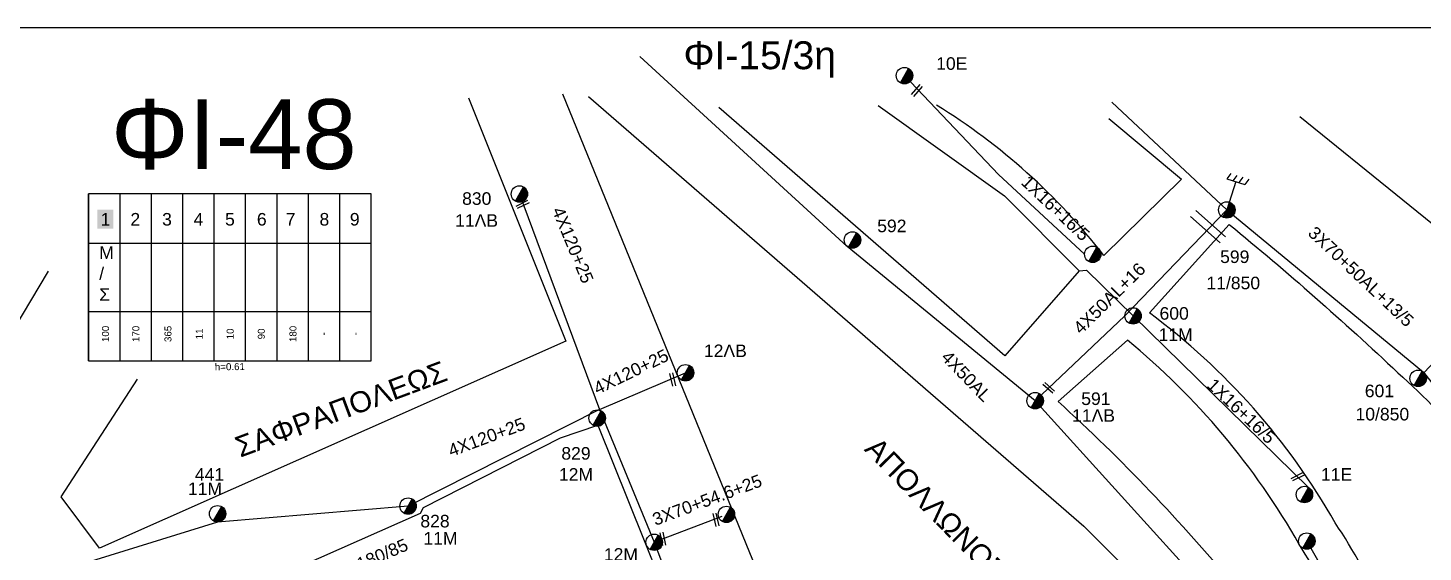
# Model space of a CAD drawing. Header units: millimetres. Extents: x 7453 to 9570, y 777 to 1872.
# Drawn here: x 7666.6 to 7866.5, y 1787.5 to 1862.6 of the extents above; entities that cross this region are included whole.
import ezdxf
from ezdxf.enums import TextEntityAlignment as Align

# ---------------------------------------------------------------- set-up
doc = ezdxf.new("R2010")
doc.units = ezdxf.units.MM
doc.linetypes.add('DASHED', pattern=[19.05, 12.7, -6.35])
for name, color, linetype in [('Άγνωστα', 7, 'Continuous'), ('Ασφαλειοκιβώτια Χ.Τ 9 αναχωρήσεων', 7, 'Continuous'), ('Γείωση', 7, 'Continuous'), ('Γυμνά εναέρια ΧΤ (3Φ)   4x50AL', 7, 'Continuous'), ('Γυμνά εναέρια ΧΤ και ΦΟΠ (3Φ)   4x50+16AL', 7, 'Continuous'), ('Εναέρια παροχή ΧΤ 4x16', 7, 'SYN_LINE'), ('Επιγραφές - Σχήματα', 7, 'Continuous'), ('Μηχανική τομή', 7, 'Continuous'), ('Στύλος ΦΜ', 7, 'Continuous'), ('Στύλος ΦΜ @ 1', 7, 'Continuous'), ('Συνεστραμμένα ΧΤ   3x70+54.6+25 AL', 7, 'SYN_LINE'), ('Τομή', 7, 'Continuous'), ('Υπόβαθρο ΔΕΗ', 7, 'Continuous'), ('Υπόγεια καλώδια Παροχών ΧΤ   4x16CU', 7, 'DASHED')]:
    doc.layers.add(name, color=color, linetype=linetype)
doc.styles.get("Standard").update_dxf_attribs({"font": 'ARIAL.TTF'})
doc.linetypes.add('SYN_LINE', pattern='A,0.5,-0.0001,["/\\/\\/\\/",Standard,S=0.1,R=0,X=0,Y=-0.05],-0.25', length=0.7501)

# ---------------------------------------------------------------- blocks, each defined once
blk = doc.blocks.new('ΥΠΑΡΧΩΝ ΤΣΙΜΕΝΤΕΝΙΟΣ ΣΤΥΛΟΣ')
at = {"layer": 'Στύλος ΦΜ'}
blk.add_hatch(color=7, dxfattribs=at).paths.add_polyline_path([(-1.29, -2.28, 0.574793), (2.62, 0, 0.268822), (1.3, 2.27)])
at = {"layer": 'Στύλος ΦΜ', "color": 7}
blk.add_line((-1.29, -2.28), (1.3, 2.27), dxfattribs=at)
blk.add_circle((0, 0), 2.62, dxfattribs=at)
at = {"layer": 'Στύλος ΦΜ', "flags": 4}
for tag, p in [('ΑΡΙΘΜΟΣ', (-4.68, 8.05)), ('ΤΥΠΟΣ', (-4.91, 3.03))]:
    blk.add_attdef(tag, p, '', height=4, dxfattribs=at)
blk = doc.blocks.new('ΓΕΙΩΣΗ')
at = {"layer": 'Γείωση', "ltscale": 40}
for p, q in [((-2.34, 11.45), (-3, 9.45)), ((-0.34, 11.45), (-1, 9.45)), ((0, 9.45), (0, 0)), ((1.66, 11.45), (1, 9.45)), ((3.66, 11.45), (3, 9.45))]:
    blk.add_line(p, q, dxfattribs=at)
blk.add_lwpolyline([(-3, 9.45), (3, 9.45)], dxfattribs=at)
blk = doc.blocks.new('ΜΗΧΑΝΙΚΗ ΤΟΜΗ')
at = {"layer": 'Μηχανική τομή', "ltscale": 40}
for p, q in [((-1.89, 0.78), (1.89, 0.78)), ((1.89, 0), (-1.89, 0))]:
    blk.add_line(p, q, dxfattribs=at)
blk = doc.blocks.new('ΑΣΦΑΛΕΙΟΚΙΒΩΤΙΟ ΥΠΟΣΤΑΘΜΟΥ 9A ΑΝΑΧΩΡΗΣΕΩΝ')
at = {"layer": 'Ασφαλειοκιβώτια Χ.Τ 9 αναχωρήσεων', "ltscale": 40}
for p, q in [((0, 0), (0, 23.91)), ((4.5, 0), (4.5, 23.91)), ((9, 0), (9, 23.91)), ((13.5, 0), (13.5, 23.91)), ((18, 0), (18, 23.91)), ((22.5, 0), (22.5, 23.91)), ((27, 0), (27, 23.91)), ((31.5, 0), (31.5, 23.91)), ((36, 0), (36, 23.91)), ((0, 16.87), (40.5, 16.87)), ((0, 7.04), (40.5, 7.04))]:
    blk.add_line(p, q, dxfattribs=at)
at = {"layer": 'Ασφαλειοκιβώτια Χ.Τ 9 αναχωρήσεων'}
blk.add_lwpolyline([(40.5, 0), (40.5, 23.91), (0, 23.91), (0, 0)], close=True, dxfattribs=at)
for s, p in [('1', (1.71, 19.38)), ('2', (5.99, 19.38)), ('3', (10.53, 19.38)), ('4', (15.04, 19.38)), ('5', (19.55, 19.38)), ('6', (24.11, 19.38)), ('7', (28.24, 19.38)), ('8', (33.08, 19.38)), ('9', (37.43, 19.38))]:
    blk.add_text(s, height=1.8, dxfattribs=at).set_placement(p)
at = {"layer": 'Ασφαλειοκιβώτια Χ.Τ 9 αναχωρήσεων', "ltscale": 40}
for tag, height, rotation, p in [('ΟΝΟΜΑ', 2.5, 0.6514, (19.14, 25.35)), ('ΚΕΙΜΕΝΟ 1', 1, 90, (2.42, 3.84)), ('ΚΕΙΜΕΝΟ 2', 1, 90, (6.78, 3.84)), ('ΚΕΙΜΕΝΟ 3', 1, 90, (11.38, 3.84)), ('ΚΕΙΜΕΝΟ 4', 1, 90, (15.86, 3.84)), ('ΚΕΙΜΕΝΟ 5', 1, 90, (20.28, 3.84)), ('ΚΕΙΜΕΝΟ 6', 1, 90, (24.74, 3.84)), ('ΚΕΙΜΕΝΟ 7', 1, 90, (29.28, 3.84)), ('ΚΕΙΜΕΝΟ 8', 1, 90, (33.65, 3.84)), ('ΚΕΙΜΕΝΟ 9', 1, 90, (38.21, 3.84)), ('ΣΧ', 1, 0.6514, (20.24, -0.85))]:
    blk.add_attdef(tag, text='', height=height, rotation=rotation, dxfattribs=at).set_placement(p, align=Align.MIDDLE_CENTER)
blk = doc.blocks.new('ΤΟΜΗ')
at = {"layer": 'Τομή', "ltscale": 40}
for p, q in [((-5.68, 0), (5.68, 0)), ((5.68, -2.33), (-5.68, -2.33))]:
    blk.add_line(p, q, dxfattribs=at)

msp = doc.modelspace()

# ---------------------------------------------------------------- hatches: boundary and pattern name
at = {"layer": 'Ασφαλειοκιβώτια Χ.Τ 9 αναχωρήσεων'}
for color in [1, 6, 62, 133, 151]:
    msp.add_hatch(color=color, dxfattribs=at).paths.add_polyline_path([(7676.54, 1833.85), (7678.85, 1833.85), (7678.85, 1836.56), (7676.54, 1836.56)])

# ---------------------------------------------------------------- linework, layer by layer
at = {"layer": 'Άγνωστα'}
for points in [[(7792.18, 1855.78), (7805.67, 1841.61), (7817.97, 1830.17)], [(7817.21, 1827.78), (7818.24, 1827.88), (7824.93, 1821.34), (7850.06, 1796.76)]]:
    msp.add_lwpolyline(points, dxfattribs=at)
at = {"layer": 'Άγνωστα', "color": 85}
msp.add_lwpolyline([(7821.87, 1851.97), (7838.36, 1836.53), (7866.52, 1813.29), (7882.39, 1792.99), (7886.26, 1767.55)], dxfattribs=at)
at = {"layer": 'Γυμνά εναέρια ΧΤ (3Φ)   4x50AL', "color": 30, "ltscale": 0.15}
msp.add_lwpolyline([(7846.99, 1761.21), (7835.66, 1781.83), (7810.9, 1809.19), (7783.98, 1831.31), (7754.24, 1858.52)], dxfattribs=at)
at = {"layer": 'Γυμνά εναέρια ΧΤ (3Φ)   4x50AL', "color": 6, "linetype": 'SYN_LINE', "ltscale": 20}
for points in [[(7737.01, 1838.81), (7748.49, 1807.94), (7756.32, 1788.9), (7764.92, 1766.27)], [(7748.49, 1807.94), (7721.07, 1794.08), (7693.77, 1791.8), (7660.86, 1781.6), (7634.16, 1788.53)]]:
    msp.add_lwpolyline(points, dxfattribs=at)
at = {"layer": 'Γυμνά εναέρια ΧΤ (3Φ)   4x50AL', "color": 6, "linetype": 'SYN_LINE', "ltscale": 10}
msp.add_lwpolyline([(7748.49, 1807.94), (7760.81, 1813.19)], dxfattribs=at)
at = {"layer": 'Γυμνά εναέρια ΧΤ και ΦΟΠ (3Φ)   4x50+16AL', "color": 30}
msp.add_lwpolyline([(7810.9, 1809.19), (7823.75, 1821.34), (7838.36, 1836.53)], dxfattribs=at)
at = {"layer": 'Εναέρια παροχή ΧΤ 4x16', "color": 85, "linetype": 'Continuous', "ltscale": 15}
msp.add_lwpolyline([(7865.77, 1812.38), (7878.03, 1824.87)], dxfattribs=at)
at = {"layer": 'Επιγραφές - Σχήματα'}
msp.add_lwpolyline([(7491.72, 779.23), (9463.63, 779.23), (9463.63, 1862.62), (7491.72, 1862.62)], close=True, dxfattribs=at)
at = {"layer": 'Συνεστραμμένα ΧΤ   3x70+54.6+25 AL', "color": 6, "linetype": 'SYN_LINE', "ltscale": 10}
msp.add_line((7757.28, 1789.31), (7766.08, 1792.63), dxfattribs=at)
at = {"layer": 'Υπόβαθρο ΔΕΗ'}
for points in [[(7669.49, 1827.77), (7654.68, 1802.98), (7650.1, 1803.05), (7634.61, 1844.15), (7640.18, 1853.17)], [(7729.74, 1852.61), (7743.66, 1817.7), (7676.87, 1788.07), (7671.38, 1795.43), (7682.28, 1812.26)], [(7788.42, 1851.49), (7806.51, 1838.55), (7817.21, 1827.78), (7806.57, 1815.64), (7765.58, 1851.23)], [(7696.63, 1781.46), (7722.84, 1793.05), (7722.84, 1793.05), (7723.28, 1793.86), (7742.88, 1803.87), (7748.25, 1805.68), (7763.67, 1767.26), (7737.99, 1757.36), (7722.45, 1749.52), (7722.2, 1748.62), (7711.73, 1744.01), (7696.63, 1781.46)]]:
    msp.add_lwpolyline(points, dxfattribs=at)
for points in [[(7746.89, 1852.78), (7817.86, 1791.19), (7830.75, 1778.3, -0.22311), (7837.38, 1759.9, -0.135511), (7833.92, 1739.69), (7818.18, 1729.6), (7796.7, 1721.88), (7743.22, 1853.14)], [(7821.44, 1849.63), (7831.87, 1840.92), (7820.73, 1830.02, 0.091049), (7796.77, 1851.53, -1.385128)], [(7970.43, 1850.66), (7920.07, 1803.14, -0.349059), (7907.86, 1802.1), (7848.84, 1849.89)], [(7827.29, 1821.76), (7838.72, 1834.45, -0.017073), (7862.87, 1813.2, -0.094855), (7881.72, 1788.91, -0.124687), (7884.64, 1768.58), (7865.36, 1765.47, 0.08886), (7853.88, 1791.69, 0.104728), (7827.29, 1821.76, 1.722224)], [(7847.89, 1763.31), (7859.1, 1764.7, 0.076351), (7848.74, 1788.6, 0.091657), (7824.11, 1817.87), (7814.19, 1809.08, -0.034558), (7839.65, 1782.41, -0.106359), (7847.89, 1763.31, -2.624439)]]:
    msp.add_lwpolyline(points, format="xyb", dxfattribs=at)
at = {"layer": 'Υπόγεια καλώδια Παροχών ΧΤ   4x16CU', "color": 133, "linetype": 'SYN_LINE', "ltscale": 20}
msp.add_lwpolyline([(7849.82, 1789.07), (7864.42, 1763.48)], dxfattribs=at)

# ---------------------------------------------------------------- block references
at = {"layer": 'Ασφαλειοκιβώτια Χ.Τ 9 αναχωρήσεων'}
ref = msp.add_blockref('ΑΣΦΑΛΕΙΟΚΙΒΩΤΙΟ ΥΠΟΣΤΑΘΜΟΥ 9A ΑΝΑΧΩΡΗΣΕΩΝ', (7675.29, 1814.91), dxfattribs=at)
ref.add_attrib('ΚΕΙΜΕΝΟ 9', '-', dxfattribs={"ltscale": 40, "height": 1, "rotation": 90}).set_placement((7713.5, 1818.76), align=Align.MIDDLE_CENTER)
ref.add_attrib('ΚΕΙΜΕΝΟ 8', '-', dxfattribs={"ltscale": 40, "height": 1, "rotation": 90}).set_placement((7708.93, 1818.76), align=Align.MIDDLE_CENTER)
ref.add_attrib('ΚΕΙΜΕΝΟ 7', '180', dxfattribs={"ltscale": 40, "height": 1, "rotation": 90}).set_placement((7704.57, 1818.76), align=Align.MIDDLE_CENTER)
ref.add_attrib('ΚΕΙΜΕΝΟ 6', '90', dxfattribs={"ltscale": 40, "height": 1, "rotation": 90}).set_placement((7700.03, 1818.76), align=Align.MIDDLE_CENTER)
ref.add_attrib('ΚΕΙΜΕΝΟ 5', '10', dxfattribs={"ltscale": 40, "height": 1, "rotation": 90}).set_placement((7695.57, 1818.76), align=Align.MIDDLE_CENTER)
ref.add_attrib('ΚΕΙΜΕΝΟ 4', '11', dxfattribs={"ltscale": 40, "height": 1, "rotation": 90}).set_placement((7691.15, 1818.76), align=Align.MIDDLE_CENTER)
ref.add_attrib('ΚΕΙΜΕΝΟ 3', '365', dxfattribs={"ltscale": 40, "height": 1, "rotation": 90}).set_placement((7686.66, 1818.76), align=Align.MIDDLE_CENTER)
ref.add_attrib('ΚΕΙΜΕΝΟ 1', '100', dxfattribs={"ltscale": 40, "height": 1, "rotation": 90}).set_placement((7677.71, 1818.76), align=Align.MIDDLE_CENTER)
ref.add_attrib('ΚΕΙΜΕΝΟ 2', '170', dxfattribs={"ltscale": 40, "height": 1, "rotation": 90}).set_placement((7682.06, 1818.76), align=Align.MIDDLE_CENTER)
ref.add_attrib('ΣΧ', 'h=0.61', dxfattribs={"ltscale": 40, "height": 1, "rotation": 0.6514}).set_placement((7695.53, 1814.06), align=Align.MIDDLE_CENTER)
at = {"layer": 'Γείωση', "xscale": 0.4499999999998173, "yscale": 0.4499999999998173, "zscale": 0.4499999999998173, "rotation": 342.2940519600701}
msp.add_blockref('ΓΕΙΩΣΗ', (7838.36, 1836.53), dxfattribs=at)
at = {"layer": 'Μηχανική τομή'}
for p, xscale, yscale, zscale, rotation in [((7794.1, 1853.52), 0.5000000000001336, 0.5000000000001336, 0.5000000000001336, 49.6152457441869), ((7737.37, 1837.49), 0.500000000000069, 0.500000000000069, 0.500000000000069, 206.6738276913492), ((7758.78, 1812.17), 0.500000000000069, 0.500000000000069, 0.500000000000069, 282.6307770509857), ((7812.98, 1811.18), 0.5000000000000896, 0.5000000000000896, 0.5000000000000896, 138.0328146132578), ((7848.42, 1798.46), 0.500000000000069, 0.500000000000069, 0.500000000000069, 206.6738276913492), ((7764.99, 1792.08), 0.500000000000069, 0.500000000000069, 0.500000000000069, 282.6307770509857), ((7757.37, 1789.34), 0.500000000000069, 0.500000000000069, 0.500000000000069, 282.6307770509857)]:
    msp.add_blockref('ΜΗΧΑΝΙΚΗ ΤΟΜΗ', p, dxfattribs=dict(at, xscale=xscale, yscale=yscale, zscale=zscale, rotation=rotation))
at = {"layer": 'Στύλος ΦΜ @ 1', "ltscale": 40}
ref = msp.add_blockref('ΥΠΑΡΧΩΝ ΤΣΙΜΕΝΤΕΝΙΟΣ ΣΤΥΛΟΣ', (7792.18, 1855.78), dxfattribs=dict(at, xscale=0.4499999999998181, yscale=0.4499999999998181, zscale=0.4499999999998181))
ref.add_attrib('ΤΥΠΟΣ', '10Ε', (7796.72, 1856.61), dxfattribs={"layer": 'Στύλος ΦΜ', "height": 1.8, "flags": 4})
ref = msp.add_blockref('ΥΠΑΡΧΩΝ ΤΣΙΜΕΝΤΕΝΙΟΣ ΣΤΥΛΟΣ', (7737.01, 1838.81), dxfattribs=dict(at, xscale=0.4499999999998181, yscale=0.4499999999998181, zscale=0.4499999999998181))
ref.add_attrib('ΤΥΠΟΣ', '11ΛΒ', (7727.8, 1834.11), dxfattribs={"layer": 'Στύλος ΦΜ', "height": 1.8, "flags": 4})
ref.add_attrib('ΑΡΙΘΜΟΣ', '830', (7728.8, 1837.26), dxfattribs={"layer": 'Στύλος ΦΜ', "height": 1.8, "flags": 4})
ref = msp.add_blockref('ΥΠΑΡΧΩΝ ΤΣΙΜΕΝΤΕΝΙΟΣ ΣΤΥΛΟΣ', (7838.36, 1836.53), dxfattribs=dict(at, xscale=0.4499999999998181, yscale=0.4499999999998181, zscale=0.4499999999998181))
ref.add_attrib('ΤΥΠΟΣ', '11/850', (7835.44, 1825.16), dxfattribs={"layer": 'Στύλος ΦΜ', "height": 1.8, "flags": 4})
ref.add_attrib('ΑΡΙΘΜΟΣ', '599', (7837.4, 1828.92), dxfattribs={"layer": 'Στύλος ΦΜ', "height": 1.8, "flags": 4})
ref = msp.add_blockref('ΥΠΑΡΧΩΝ ΤΣΙΜΕΝΤΕΝΙΟΣ ΣΤΥΛΟΣ', (7784.73, 1832.22), dxfattribs=dict(at, xscale=0.4499999999998181, yscale=0.4499999999998181, zscale=0.4499999999998181))
ref.add_attrib('ΑΡΙΘΜΟΣ', '592', (7788.27, 1833.34), dxfattribs={"layer": 'Στύλος ΦΜ', "height": 1.8, "flags": 4})
at = {"layer": 'Στύλος ΦΜ @ 1', "ltscale": 40, "xscale": 0.4499999999998181, "yscale": 0.4499999999998181, "zscale": 0.4499999999998181}
for p in [(7819.15, 1830.17), (7766.67, 1792.89), (7849.82, 1789.07)]:
    msp.add_blockref('ΥΠΑΡΧΩΝ ΤΣΙΜΕΝΤΕΝΙΟΣ ΣΤΥΛΟΣ', p, dxfattribs=at)
at = {"layer": 'Στύλος ΦΜ @ 1', "ltscale": 40}
ref = msp.add_blockref('ΥΠΑΡΧΩΝ ΤΣΙΜΕΝΤΕΝΙΟΣ ΣΤΥΛΟΣ', (7824.93, 1821.34), dxfattribs=dict(at, xscale=0.4499999999998181, yscale=0.4499999999998181, zscale=0.4499999999998181))
ref.add_attrib('ΤΥΠΟΣ', '11Μ', (7828.58, 1817.76), dxfattribs={"layer": 'Στύλος ΦΜ', "height": 1.8, "flags": 4})
ref.add_attrib('ΑΡΙΘΜΟΣ', '600', (7828.72, 1820.8), dxfattribs={"layer": 'Στύλος ΦΜ', "height": 1.8, "flags": 4})
ref = msp.add_blockref('ΥΠΑΡΧΩΝ ΤΣΙΜΕΝΤΕΝΙΟΣ ΣΤΥΛΟΣ', (7760.81, 1813.19), dxfattribs=dict(at, xscale=0.4499999999998181, yscale=0.4499999999998181, zscale=0.4499999999998181))
ref.add_attrib('ΑΡΙΘΜΟΣ', '12ΛΒ', (7763.44, 1815.44), dxfattribs={"layer": 'Στύλος ΦΜ', "height": 1.8, "flags": 4})
ref = msp.add_blockref('ΥΠΑΡΧΩΝ ΤΣΙΜΕΝΤΕΝΙΟΣ ΣΤΥΛΟΣ', (7865.77, 1812.39), dxfattribs=dict(at, xscale=0.4499999999998181, yscale=0.4499999999998181, zscale=0.4499999999998181))
ref.add_attrib('ΤΥΠΟΣ', '10/850', (7856.8, 1806.36), dxfattribs={"layer": 'Στύλος ΦΜ', "height": 1.8, "flags": 4})
ref.add_attrib('ΑΡΙΘΜΟΣ', '601', (7858.13, 1809.69), dxfattribs={"layer": 'Στύλος ΦΜ', "height": 1.8, "flags": 4})
ref = msp.add_blockref('ΥΠΑΡΧΩΝ ΤΣΙΜΕΝΤΕΝΙΟΣ ΣΤΥΛΟΣ', (7810.9, 1809.19), dxfattribs=dict(at, xscale=0.4499999999998181, yscale=0.4499999999998181, zscale=0.4499999999998181))
ref.add_attrib('ΤΥΠΟΣ', '11ΛΒ', (7816.19, 1806.16), dxfattribs={"layer": 'Στύλος ΦΜ', "height": 1.8, "flags": 4})
ref.add_attrib('ΑΡΙΘΜΟΣ', '591', (7817.5, 1808.57), dxfattribs={"layer": 'Στύλος ΦΜ', "height": 1.8, "flags": 4})
ref = msp.add_blockref('ΥΠΑΡΧΩΝ ΤΣΙΜΕΝΤΕΝΙΟΣ ΣΤΥΛΟΣ', (7748.15, 1806.69), dxfattribs=dict(at, xscale=0.4499999999998181, yscale=0.4499999999998181, zscale=0.4499999999998181))
ref.add_attrib('ΤΥΠΟΣ', '12Μ', (7742.67, 1797.72), dxfattribs={"layer": 'Στύλος ΦΜ', "height": 1.8, "flags": 4})
ref.add_attrib('ΑΡΙΘΜΟΣ', '829', (7743.02, 1800.74), dxfattribs={"layer": 'Στύλος ΦΜ', "height": 1.8, "flags": 4})
ref = msp.add_blockref('ΥΠΑΡΧΩΝ ΤΣΙΜΕΝΤΕΝΙΟΣ ΣΤΥΛΟΣ', (7693.77, 1792.98), dxfattribs=dict(at, xscale=0.4499999999998181, yscale=0.4499999999998181, zscale=0.4499999999998181))
ref.add_attrib('ΤΥΠΟΣ', '11Μ', (7689.52, 1795.66), dxfattribs={"layer": 'Στύλος ΦΜ', "height": 1.8, "flags": 4})
ref.add_attrib('ΑΡΙΘΜΟΣ', '441', (7690.51, 1797.72), dxfattribs={"layer": 'Στύλος ΦΜ', "height": 1.8, "flags": 4})
ref = msp.add_blockref('ΥΠΑΡΧΩΝ ΤΣΙΜΕΝΤΕΝΙΟΣ ΣΤΥΛΟΣ', (7849.48, 1795.74), dxfattribs=dict(at, xscale=0.4499999999998181, yscale=0.4499999999998181, zscale=0.4499999999998181))
ref.add_attrib('ΤΥΠΟΣ', '11Ε', (7851.84, 1797.72), dxfattribs={"layer": 'Στύλος ΦΜ', "height": 1.8, "flags": 4})
ref = msp.add_blockref('ΥΠΑΡΧΩΝ ΤΣΙΜΕΝΤΕΝΙΟΣ ΣΤΥΛΟΣ', (7721.06, 1794.08), dxfattribs=dict(at, xscale=0.4499999999998181, yscale=0.4499999999998181, zscale=0.4499999999998181))
ref.add_attrib('ΤΥΠΟΣ', '11Μ', (7723.26, 1788.56), dxfattribs={"layer": 'Στύλος ΦΜ', "height": 1.8, "flags": 4})
ref.add_attrib('ΑΡΙΘΜΟΣ', '828', (7722.82, 1791.03), dxfattribs={"layer": 'Στύλος ΦΜ', "height": 1.8, "flags": 4})
ref = msp.add_blockref('ΥΠΑΡΧΩΝ ΤΣΙΜΕΝΤΕΝΙΟΣ ΣΤΥΛΟΣ', (7756.32, 1788.9), dxfattribs=dict(at, xscale=0.4499999999998181, yscale=0.4499999999998181, zscale=0.4499999999998181))
ref.add_attrib('ΤΥΠΟΣ', '12Μ', (7749.11, 1786.25), dxfattribs={"layer": 'Στύλος ΦΜ', "height": 1.8, "flags": 4})
at = {"layer": 'Τομή', "xscale": 0.4999999999999468, "yscale": 0.4999999999999468, "zscale": 0.4999999999999468, "rotation": 138.4575481967378}
msp.add_blockref('ΤΟΜΗ', (7835.27, 1833.69), dxfattribs=at)

# ---------------------------------------------------------------- texts
at = {"layer": 'Άγνωστα', "char_height": 1.8, "width": 36.4294, "attachment_point": 1, "rotation": 316.6983}
for s, insert in [('1X16+16/5', (7810, 1841.63)), ('3X70+50AL+13/5', (7851.08, 1834.35)), ('1X16+16/5', (7836.62, 1812.56))]:
    msp.add_mtext(s, dxfattribs=dict(at, insert=insert))
at = {"layer": 'Ασφαλειοκιβώτια Χ.Τ 9 αναχωρήσεων', "insert": (7676.81, 1831.31), "char_height": 1.8, "width": 1.074, "attachment_point": 1}
msp.add_mtext('Μ\\P/\\PΣ', dxfattribs=at)
at = {"layer": 'Γυμνά εναέρια ΧΤ (3Φ)   4x50AL', "char_height": 1.8, "width": 36.4294, "attachment_point": 1}
for s, insert, rotation in [('4X120+25', (7743.31, 1837.17), 292.4379), ('4X120+25', (7747.41, 1811.64), 25.856), ('4X50AL', (7798.6, 1816.54), 314.0478), ('4X120+25', (7726.6, 1802.8), 20.4404), ('3X70+54.6+25', (7755.86, 1792.93), 20.4404)]:
    msp.add_mtext(s, dxfattribs=dict(at, insert=insert, rotation=rotation))
at = {"layer": 'Γυμνά εναέρια ΧΤ και ΦΟΠ (3Φ)   4x50+16AL', "insert": (7816.19, 1819.88), "char_height": 1.8, "width": 36.4294, "attachment_point": 1, "rotation": 44.511}
msp.add_mtext('4X50AL+16', dxfattribs=at)
at = {"layer": 'Επιγραφές - Σχήματα', "attachment_point": 1}
for s, insert, char_height, width in [('ΦI-15/3η', (7760.51, 1860.7), 4, 36.4294), ('ΦΙ-48', (7678.48, 1852.39), 10, 8.9314)]:
    msp.add_mtext(s, dxfattribs=dict(at, insert=insert, char_height=char_height, width=width))
for s, insert, char_height, width, rotation in [('ΣAΦPAΠOΛEΩΣ', (7695.96, 1803.82), 3, 36.4294, 20.4404), ('ΑΠΟΛΛΩΝΟΣ', (7788.46, 1804.22), 3, 49.5949, 314.3307), ('180/85', (7713.47, 1786.48), 1.8, 8.7881, 23.1662)]:
    msp.add_mtext(s, dxfattribs=dict(at, insert=insert, char_height=char_height, width=width, rotation=rotation))

doc.saveas('drawing.dxf')
